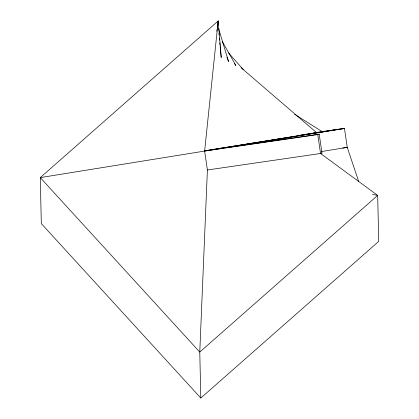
<?xml version="1.0" encoding="UTF-8"?>
<svg xmlns="http://www.w3.org/2000/svg" width="419" height="419" viewBox="0 0 419 419"><rect width="100%" height="100%" fill="white"/><g stroke="black" fill="none" stroke-linecap="round" stroke-linejoin="round"><path stroke-width="0.63" d="M207.395 169.988L199.769 352.06L200.811 398.05L378.724 241.391L377.681 195.401L320.545 153.49L207.395 169.988L204.619 151.076L218.189 20.95L40.276 177.609L41.319 223.599L200.811 398.05M216.822 31.284L217.079 29.346M217.252 28.057L218.189 20.95L221.227 57.565L220.158 46.582M317.77 134.578L319.205 134.132L321.981 153.04L320.545 153.49L317.77 134.578L204.619 151.076L40.276 177.609L199.769 352.06L377.681 195.401L372.538 194.395M204.619 151.076L344.47 128.444L347.246 147.357L358.633 181.38M321.462 151.552L347.246 147.357L342.721 148.08M339.065 129.083L204.21 150.903L344.47 128.444L313.847 132.76M297.857 135.332L299.145 135.143M301.078 134.86L302.366 134.672M303.655 134.483L304.943 134.295M306.231 134.111L316.539 132.608L241.135 67.747M227.15 147.551L319.205 134.132M320.048 153.323L321.981 153.04M294.599 114.282L322.86 132.037M228.58 52.909L243.245 69.559M234.404 63.484L235.902 65.563L222.295 41.471M226.962 57.298L228.565 61.562L218.535 28.471M218.907 33.661L219.032 34.955M219.347 38.187L219.535 40.124M219.786 42.707L220.033 45.294M218.189 20.95L218.273 24.836"/></g></svg>
